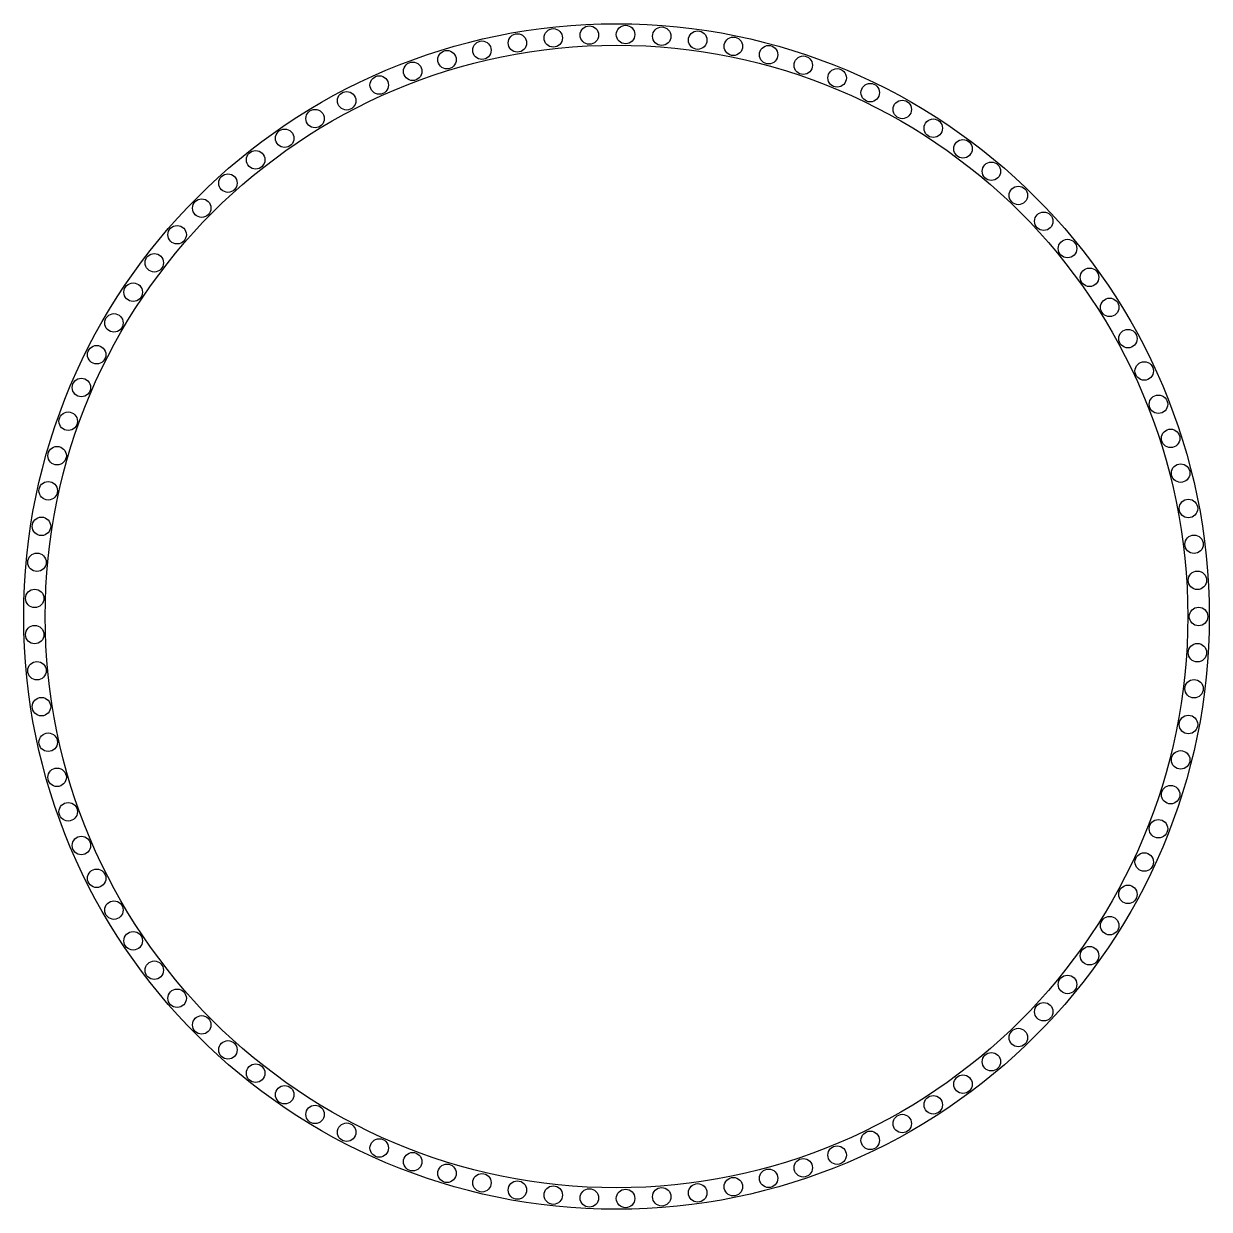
# Model space of a CAD drawing. Header units: millimetres. Extents: x -138 to 138, y -138 to 138.
import ezdxf

# ---------------------------------------------------------------- set-up
doc = ezdxf.new("R2010")
doc.units = ezdxf.units.MM

msp = doc.modelspace()

# ---------------------------------------------------------------- linework, layer by layer
at = {"layer": 'CUT'}
for centre, radius in [((0, 0), 138), ((-23.068, 133.522), 2.15), ((-14.7224, 134.6978), 2.15), ((-6.3198, 135.3525), 2.15), ((2.1073, 135.4836), 2.15), ((10.5262, 135.0905), 2.15), ((18.9043, 134.1748), 2.15), ((0, 0), 133), ((-31.3244, 131.8296), 2.15), ((27.2094, 132.74), 2.15), ((35.4091, 130.7916), 2.15), ((-39.4596, 129.6271), 2.15), ((43.4719, 128.3372), 2.15), ((-47.4421, 126.9232), 2.15), ((51.3665, 125.3863), 2.15), ((-55.2411, 123.7282), 2.15), ((-62.8264, 120.0545), 2.15), ((59.0623, 121.9504), 2.15), ((66.5297, 118.0426), 2.15), ((-70.1686, 115.9164), 2.15), ((-77.2394, 111.3298), 2.15), ((73.7397, 113.6781), 2.15), ((80.6644, 108.8738), 2.15), ((-84.0113, 106.3125), 2.15), ((87.277, 103.6484), 2.15), ((-90.4582, 100.8839), 2.15), ((93.5519, 98.0219), 2.15), ((-96.5551, 95.065), 2.15), ((99.4649, 92.0162), 2.15), ((-102.2785, 88.8783), 2.15), ((104.9931, 85.6545), 2.15), ((-107.6062, 82.3478), 2.15), ((110.1151, 78.9614), 2.15), ((-112.5176, 75.4986), 2.15), ((114.8111, 71.9628), 2.15), ((-116.9936, 68.3574), 2.15), ((119.063, 64.6859), 2.15), ((-121.0171, 60.9517), 2.15), ((122.8541, 57.1586), 2.15), ((-124.5723, 53.3103), 2.15), ((126.17, 49.4103), 2.15), ((-127.6456, 45.4625), 2.15), ((128.9978, 41.4708), 2.15), ((-130.2251, 37.4389), 2.15), ((131.3265, 33.3708), 2.15), ((-132.3008, 29.2704), 2.15), ((133.1471, 25.1417), 2.15), ((-133.8646, 20.9887), 2.15), ((134.4526, 16.8154), 2.15), ((-134.9105, 12.6258), 2.15), ((135.2379, 8.424), 2.15), ((-135.4345, 4.214), 2.15), ((135.5, 0), 2.15), ((-135.4345, -4.214), 2.15), ((135.2379, -8.424), 2.15), ((-134.9105, -12.6258), 2.15), ((134.4526, -16.8154), 2.15), ((-133.8646, -20.9887), 2.15), ((133.1471, -25.1417), 2.15), ((-132.3008, -29.2704), 2.15), ((131.3265, -33.3708), 2.15), ((-130.2251, -37.4389), 2.15), ((128.9978, -41.4708), 2.15), ((-127.6456, -45.4625), 2.15), ((126.17, -49.4103), 2.15), ((-124.5723, -53.3103), 2.15), ((122.8541, -57.1586), 2.15), ((-121.0171, -60.9517), 2.15), ((119.063, -64.6859), 2.15), ((-116.9936, -68.3574), 2.15), ((114.8111, -71.9628), 2.15), ((-112.5176, -75.4986), 2.15), ((110.1151, -78.9614), 2.15), ((-107.6062, -82.3478), 2.15), ((104.9931, -85.6545), 2.15), ((-102.2785, -88.8783), 2.15), ((99.4649, -92.0162), 2.15), ((-96.5551, -95.065), 2.15), ((93.5519, -98.0219), 2.15), ((-90.4582, -100.8839), 2.15), ((87.277, -103.6484), 2.15), ((-84.0113, -106.3125), 2.15), ((80.6644, -108.8738), 2.15), ((-77.2394, -111.3298), 2.15), ((73.7397, -113.6781), 2.15), ((-70.1686, -115.9164), 2.15), ((66.5297, -118.0426), 2.15), ((-62.8264, -120.0545), 2.15), ((59.0623, -121.9504), 2.15), ((-55.2411, -123.7282), 2.15), ((51.3665, -125.3863), 2.15), ((-47.4421, -126.9232), 2.15), ((43.4719, -128.3372), 2.15), ((-39.4596, -129.6271), 2.15), ((-31.3244, -131.8296), 2.15), ((35.4091, -130.7916), 2.15), ((-23.068, -133.522), 2.15), ((18.9043, -134.1748), 2.15), ((27.2094, -132.74), 2.15), ((-14.7224, -134.6978), 2.15), ((-6.3198, -135.3525), 2.15), ((2.1073, -135.4836), 2.15), ((10.5262, -135.0905), 2.15)]:
    msp.add_circle(centre, radius, dxfattribs=at)

doc.saveas('drawing.dxf')
